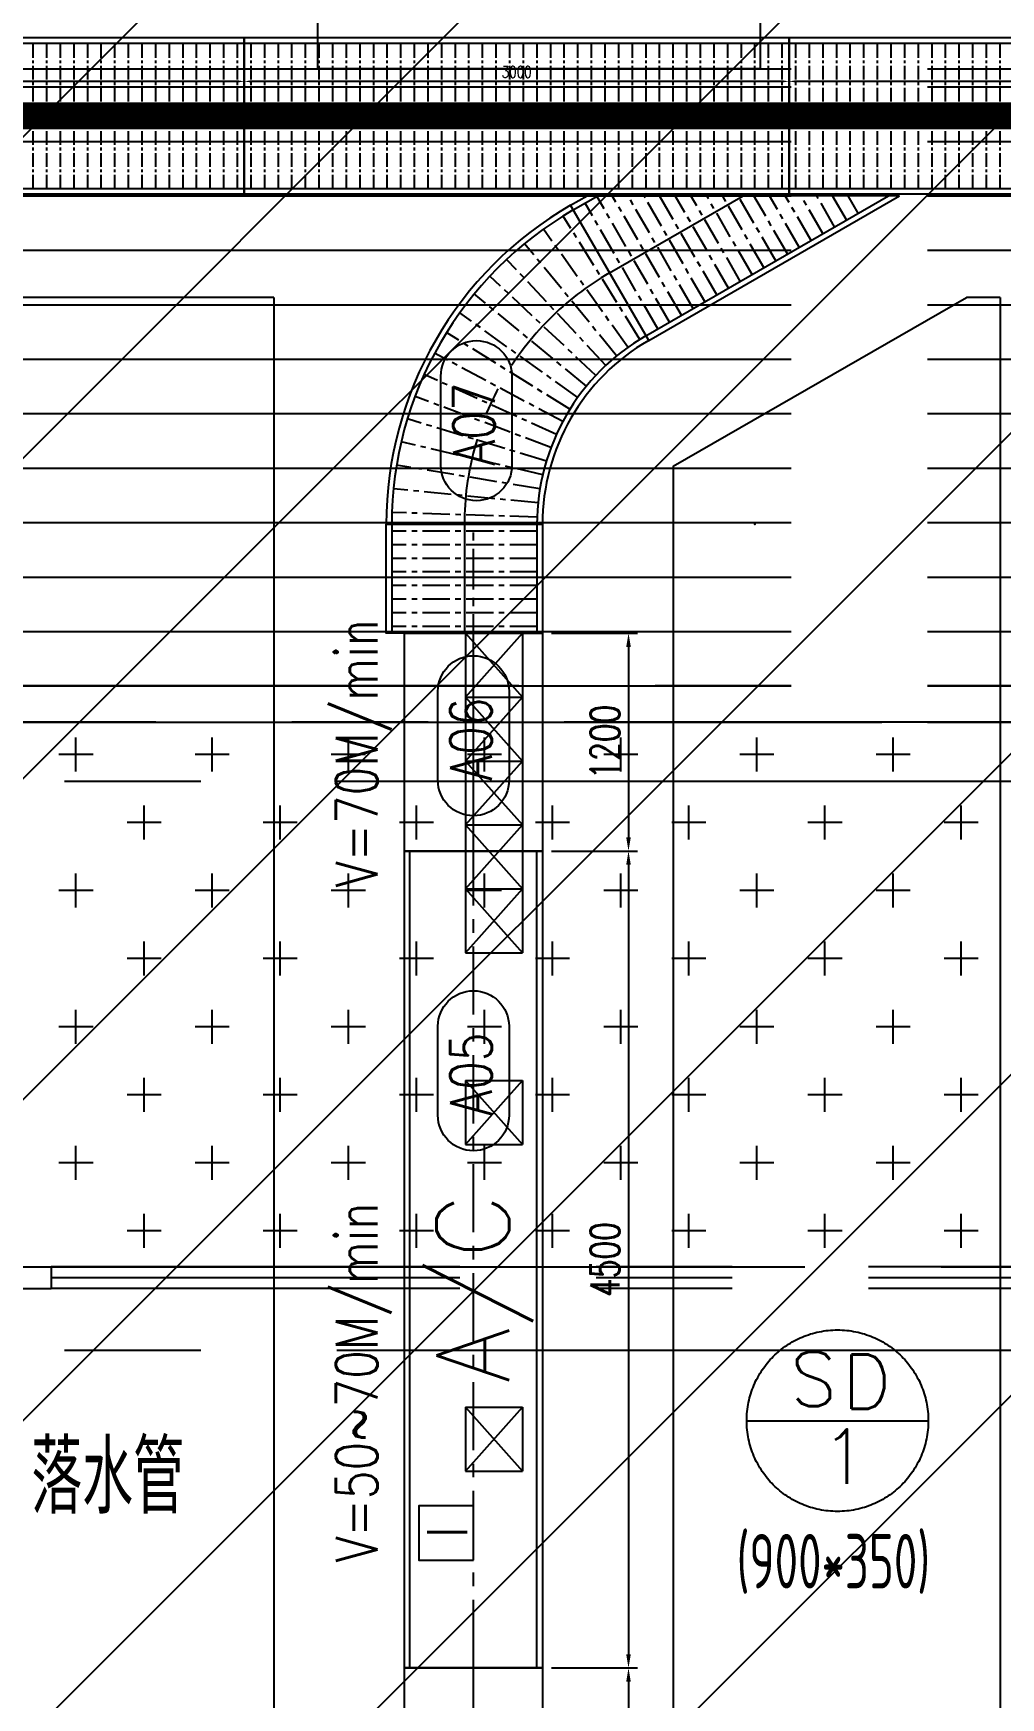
# Model space of a CAD drawing. Extents: x -40736 to 367926, y -65544 to 37405.
# Drawn here: x 343449 to 343982, y -51535 to -50618 of the extents above; entities that cross this region are included whole.
import ezdxf
from ezdxf.enums import TextEntityAlignment as Align

# ---------------------------------------------------------------- set-up
doc = ezdxf.new("R2010")
doc.units = 0
doc.header["$LTSCALE"] = 600
doc.header["$MEASUREMENT"] = 0
for name, pattern in [('CENTER', [2, 1.25, -0.25, 0.25, -0.25]), ('CENTER2', [1.125, 0.75, -0.125, 0.125, -0.125]), ('PHANTOM', [2.5, 1.25, -0.25, 0.25, -0.25, 0.25, -0.25])]:
    doc.linetypes.add(name, pattern=pattern)
doc.layers.get('0').update_dxf_attribs({"linetype": 'CONTINUOUS'})
doc.layers.get('DEFPOINTS').update_dxf_attribs({"linetype": 'CONTINUOUS'})
for name, color, linetype in [('0-1F_OHCV', 6, 'CONTINUOUS'), ('0-入荷', 11, 'CONTINUOUS'), ('0-架台', 232, 'CONTINUOUS'), ('0-機台細部', 7, 'CONTINUOUS'), ('0-機號', 4, 'CONTINUOUS'), ('0-滾筒細部', 3, 'CONTINUOUS'), ('0-記號', 3, 'CONTINUOUS'), ('底圖', 253, 'CONTINUOUS'), ('規劃圖', 253, 'CONTINUOUS')]:
    doc.layers.add(name, color=color, linetype=linetype)
doc.styles.add('AEH', font='SIMPLEX.SHX', dxfattribs={"bigfont": 'AE.SHX'})
doc.styles.add('CHINESET', font='ISOCP.SHX', dxfattribs={"width": 0.7, "bigfont": 'CHINESET.SHX'})
doc.styles.get("Standard").update_dxf_attribs({"font": 'txt.shx', "width": 0.75, "bigfont": 'chineset.shx'})
doc.dimstyles.get("Standard").update_dxf_attribs({"dimtxt": 0.18, "dimasz": 0.18, "dimexe": 0.18, "dimexo": 0.0625, "dimgap": 0.09, "dimtad": 0, "dimtih": 1, "dimtoh": 1, "dimdec": 4, "dimzin": 0, "dimdsep": 46, "dimtxsty": 'Standard', "dimcen": 0.09, "dimadec": 0, "dimazin": 0, "dimtfac": 1, "dimtdec": 4, "dimtofl": 0, "dimtmove": 0, "dimatfit": 3, "dimfxl": 0, "dimtolj": 1, "dimtzin": 0, "dimarcsym": 0})

# ---------------------------------------------------------------- blocks, each defined once
blk = doc.blocks.new('*D92')
at = {"layer": '0-滾筒細部', "color": 0, "lineweight": -2}
for p, q in [((0, 840), (0, 600)), ((3000, 840), (3000, 600)), ((2970, 620), (30, 620))]:
    blk.add_line(p, q, dxfattribs=at)
at = {"layer": '0-滾筒細部', "color": 0}
for points in [[(30, 625), (30, 615), (0, 620)], [(2970, 625), (2970, 615), (3000, 620)]]:
    blk.add_solid(points, dxfattribs=at)
at = {"layer": 'DEFPOINTS', "color": 0}
for p in [(0, 860), (3000, 860), (0, 620)]:
    blk.add_point(p, dxfattribs=at)
at = {"layer": '0-滾筒細部', "color": 0, "insert": (1500, 672), "char_height": 64, "attachment_point": 5}
blk.add_mtext('\\A1;3000', dxfattribs=at)
blk = doc.blocks.new('roller_FF_800')
at = {"color": 1, "linetype": 'CENTER', "ltscale": 0.1}
blk.add_line((0, -400), (0, 400), dxfattribs=at)
blk = doc.blocks.new('platform')
at = {"layer": '0-架台'}
for p, q in [((26900, -13094.1), (24715, -13094.1)), ((26900, -13094.1), (26900, -25594.1)), ((29100, -14024.1), (30715, -13094.1)), ((30900, -13094.1), (30715, -13094.1)), ((30900, -13094.1), (30900, -25594.1)), ((29100, -14024.1), (29100, -25594.1))]:
    blk.add_line(p, q, dxfattribs=at)
blk = doc.blocks.new('1F-2141')
at = {"color": 15, "linetype": 'PHANTOM'}
for p, q in [((15298.266919, 94824.964645), (15266.866919, 94824.964645)), ((15266.866919, 94824.964645), (15266.866919, 94789.764645)), ((15298.266919, 94824.964645), (15266.866919, 94789.764645)), ((15298.266919, 94789.764645), (15266.866919, 94824.964645)), ((15298.266919, 94824.964645), (15298.266919, 94789.764645)), ((15298.266919, 94789.764645), (15266.866919, 94789.764645))]:
    blk.add_line(p, q, dxfattribs=at)
blk = doc.blocks.new('1F-2142')
at = {"color": 15, "linetype": 'PHANTOM'}
for p, q in [((15298.266919, 94789.764645), (15266.866919, 94789.764645)), ((15266.866919, 94789.764645), (15266.866919, 94754.564645)), ((15298.266919, 94789.764645), (15266.866919, 94754.564645)), ((15298.266919, 94754.564645), (15266.866919, 94789.764645)), ((15298.266919, 94789.764645), (15298.266919, 94754.564645)), ((15298.266919, 94754.564645), (15266.866919, 94754.564645))]:
    blk.add_line(p, q, dxfattribs=at)
blk = doc.blocks.new('1F-2143')
at = {"color": 15, "linetype": 'PHANTOM'}
for p, q in [((15298.266919, 94754.564645), (15266.866919, 94754.564645)), ((15266.866919, 94754.564645), (15266.866919, 94719.364645)), ((15298.266919, 94754.564645), (15266.866919, 94719.364645)), ((15298.266919, 94719.364645), (15266.866919, 94754.564645)), ((15298.266919, 94754.564645), (15298.266919, 94719.364645)), ((15298.266919, 94719.364645), (15266.866919, 94719.364645))]:
    blk.add_line(p, q, dxfattribs=at)
blk = doc.blocks.new('1F-2144')
at = {"color": 15, "linetype": 'PHANTOM'}
for p, q in [((15298.266919, 94719.364645), (15266.866919, 94719.364645)), ((15266.866919, 94719.364645), (15266.866919, 94684.164645)), ((15298.266919, 94719.364645), (15266.866919, 94684.164645)), ((15298.266919, 94684.164645), (15266.866919, 94719.364645)), ((15298.266919, 94719.364645), (15298.266919, 94684.164645)), ((15298.266919, 94684.164645), (15266.866919, 94684.164645))]:
    blk.add_line(p, q, dxfattribs=at)
blk = doc.blocks.new('1F-2145')
at = {"color": 15, "linetype": 'PHANTOM'}
for p, q in [((15298.266919, 94684.164645), (15266.866919, 94684.164645)), ((15266.866919, 94684.164645), (15266.866919, 94648.964645)), ((15298.266919, 94684.164645), (15266.866919, 94648.964645)), ((15298.266919, 94648.964645), (15266.866919, 94684.164645)), ((15298.266919, 94684.164645), (15298.266919, 94648.964645)), ((15298.266919, 94648.964645), (15266.866919, 94648.964645))]:
    blk.add_line(p, q, dxfattribs=at)
blk = doc.blocks.new('1F-2146')
at = {"color": 15, "linetype": 'PHANTOM'}
for p, q in [((15298.266919, 94578.564645), (15266.866919, 94578.564645)), ((15266.866919, 94578.564645), (15266.866919, 94543.364645)), ((15298.266919, 94578.564645), (15266.866919, 94543.364645)), ((15298.266919, 94543.364645), (15266.866919, 94578.564645)), ((15298.266919, 94578.564645), (15298.266919, 94543.364645)), ((15298.266919, 94543.364645), (15266.866919, 94543.364645))]:
    blk.add_line(p, q, dxfattribs=at)
blk = doc.blocks.new('1F-2147')
at = {"color": 15, "linetype": 'PHANTOM'}
for p, q in [((15298.266919, 94398.564645), (15266.866919, 94398.564645)), ((15266.866919, 94398.564645), (15266.866919, 94363.364645)), ((15298.266919, 94398.564645), (15266.866919, 94363.364645)), ((15298.266919, 94363.364645), (15266.866919, 94398.564645)), ((15298.266919, 94398.564645), (15298.266919, 94363.364645)), ((15298.266919, 94363.364645), (15266.866919, 94363.364645))]:
    blk.add_line(p, q, dxfattribs=at)
blk = doc.blocks.new('Blet_CV_WWW')
blk.add_line((1200, 380), (1200, -380))
at = {"color": 1}
blk.add_line((0, 0), (1200, 0), dxfattribs=at)
blk.add_lwpolyline([(0, 380), (0, -380), (1200, -380), (1200, 380)], close=True)
blk = doc.blocks.new('A$C24A45E0A')
for p, q in [((1445, 1013.3), (1015, 1758)), ((860, 0), (0, 0))]:
    blk.add_line(p, q)
for radius in [2030, 2000, 1200, 1170]:
    blk.add_arc((2030, 0), radius, 120, 180)
at = {"color": 1, "linetype": 'CENTER'}
blk.add_arc((2030, 0), 1600, 120, 180, dxfattribs=at)
blk.add_point((2030, 0))
blk = doc.blocks.new('A$C074F71BD')
at = {"color": 1, "linetype": 'CENTER'}
blk.add_line((2729, 2850), (913.1, 2850), dxfattribs=at)
for p, q in [((1015, 2358), (1105.7, 2410.4)), ((1030, 2332.1), (1165.7, 2410.4)), ((2825.7, 2410.4), (1105.7, 2410.4)), ((1430, 1639.2), (2765.7, 2410.4)), ((1445, 1613.2), (2825.7, 2410.4)), ((30, 600), (30, 0)), ((830, 600), (830, 0))]:
    blk.add_line(p, q)
at = {"color": 1}
for p, q in [((1230, 1985.6), (1965.7, 2410.4)), ((430, 600), (430, 0))]:
    blk.add_line(p, q, dxfattribs=at)
blk.add_lwpolyline([(0, 600), (860, 600), (860, 0), (0, 0)], close=True)
at = {"layer": '0-滾筒細部', "color": 1, "linetype": 'CENTER', "ltscale": 0.2}
for p, q in [((1559.9, 1714.2), (1159.9, 2407.1)), ((1624.9, 1751.7), (1244.6, 2410.4)), ((1689.8, 1789.2), (1331.2, 2410.4)), ((1754.8, 1826.7), (1417.8, 2410.4)), ((1819.7, 1864.2), (1504.4, 2410.4)), ((1884.7, 1901.7), (1591, 2410.4)), ((1949.6, 1939.2), (1677.6, 2410.4)), ((2014.6, 1976.7), (1764.2, 2410.4)), ((2079.5, 2014.2), (1850.8, 2410.4)), ((2144.5, 2051.7), (1937.4, 2410.4)), ((2209.4, 2089.2), (2024, 2410.4)), ((2274.4, 2126.7), (2110.6, 2410.4)), ((2339.3, 2164.2), (2197.2, 2410.4)), ((2404.3, 2201.7), (2283.8, 2410.4)), ((2469.2, 2239.2), (2370.4, 2410.4)), ((2534.2, 2276.7), (2457, 2410.4)), ((2599.1, 2314.2), (2543.6, 2410.4)), ((1396.3, 1619), (973.9, 2298.4)), ((1495, 1676.7), (1095, 2369.6)), ((1331, 1575.4), (865, 2225.7)), ((1268.7, 1527.6), (761.2, 2146)), ((1209.7, 1475.8), (662.8, 2059.7)), ((1154.2, 1420.3), (570.3, 1967.2)), ((1102.4, 1361.3), (484, 1868.8)), ((1054.6, 1299), (404.3, 1765)), ((1011, 1233.7), (331.6, 1656.1)), ((971.7, 1165.7), (266.2, 1542.8)), ((937, 1095.2), (208.3, 1425.4)), ((906.9, 1022.7), (158.2, 1304.5)), ((881.7, 948.3), (116.1, 1180.6)), ((861.3, 872.5), (82.2, 1054.2)), ((846, 795.5), (56.7, 925.8)), ((835.8, 717.6), (39.6, 796)), ((830.6, 639.3), (31.1, 665.4)), ((830.6, 639.3), (31.1, 665.4)), ((830, 562.5), (30, 562.5)), ((830, 487.5), (30, 487.5)), ((830, 412.5), (30, 412.5)), ((830, 337.5), (30, 337.5)), ((830, 262.5), (30, 262.5)), ((830, 187.5), (30, 187.5)), ((830, 112.5), (30, 112.5)), ((830, 37.5), (30, 37.5))]:
    blk.add_line(p, q, dxfattribs=at)
blk.add_blockref('A$C24A45E0A', (0, 600))
blk = doc.blocks.new('*D369')
at = {"color": 0, "lineweight": -2}
for p, q in [((30395, 1915.7), (30395, 1441.7)), ((31595, 1915.7), (31595, 1441.7)), ((31520, 1491.7), (30470, 1491.7))]:
    blk.add_line(p, q, dxfattribs=at)
at = {"color": 0}
for points in [[(30470, 1504.2), (30470, 1479.2), (30395, 1491.7)], [(31520, 1504.2), (31520, 1479.2), (31595, 1491.7)]]:
    blk.add_solid(points, dxfattribs=at)
at = {"layer": 'DEFPOINTS', "color": 0}
for p in [(30395, 1965.7), (31595, 1965.7), (30395, 1491.7)]:
    blk.add_point(p, dxfattribs=at)
at = {"color": 0, "insert": (30995, 1621.7), "char_height": 160, "attachment_point": 5}
blk.add_mtext('\\A1;1200', dxfattribs=at)
blk = doc.blocks.new('*D370')
at = {"color": 0, "lineweight": -2}
for p, q in [((25895, 1915.7), (25895, 1441.7)), ((30395, 1915.7), (30395, 1441.7)), ((30320, 1491.7), (25970, 1491.7))]:
    blk.add_line(p, q, dxfattribs=at)
at = {"color": 0}
for points in [[(25970, 1504.2), (25970, 1479.2), (25895, 1491.7)], [(30320, 1504.2), (30320, 1479.2), (30395, 1491.7)]]:
    blk.add_solid(points, dxfattribs=at)
at = {"layer": 'DEFPOINTS', "color": 0}
for p in [(25895, 1965.7), (30395, 1965.7), (25895, 1491.7)]:
    blk.add_point(p, dxfattribs=at)
at = {"color": 0, "insert": (28145, 1621.7), "char_height": 160, "attachment_point": 5}
blk.add_mtext('\\A1;4500', dxfattribs=at)
blk = doc.blocks.new('*D371')
at = {"color": 0, "lineweight": -2}
for p, q in [((25895, 1915.7), (25895, 1441.7)), ((22070, 1805.7), (22070, 1441.7)), ((25820, 1491.7), (22145, 1491.7))]:
    blk.add_line(p, q, dxfattribs=at)
at = {"color": 0}
for points in [[(22145, 1504.2), (22145, 1479.2), (22070, 1491.7)], [(25820, 1504.2), (25820, 1479.2), (25895, 1491.7)]]:
    blk.add_solid(points, dxfattribs=at)
at = {"layer": 'DEFPOINTS', "color": 0}
for p in [(25895, 1965.7), (22070, 1855.7), (22070, 1491.7)]:
    blk.add_point(p, dxfattribs=at)
at = {"color": 0, "insert": (23982.5, 1621.7), "char_height": 160, "attachment_point": 5}
blk.add_mtext('\\A1;3825', dxfattribs=at)
blk = doc.blocks.new('1F-2149')
at = {"color": 15, "linetype": 'PHANTOM'}
for p, q in [((15298.266919, 94038.564645), (15266.866919, 94038.564645)), ((15266.866919, 94038.564645), (15266.866919, 94003.364645)), ((15298.266919, 94038.564645), (15266.866919, 94003.364645)), ((15298.266919, 94003.364645), (15266.866919, 94038.564645)), ((15298.266919, 94038.564645), (15298.266919, 94003.364645)), ((15298.266919, 94003.364645), (15266.866919, 94003.364645))]:
    blk.add_line(p, q, dxfattribs=at)
blk = doc.blocks.new('CC_001')
at = {"color": 15}
for p, q in [((687.5, -275), (762.5, 275)), ((837.5, -275), (912.5, 275)), ((987.5, -275), (1062.5, 275)), ((1137.5, -275), (1212.5, 275)), ((1287.5, -275), (1362.5, 275))]:
    blk.add_line(p, q, dxfattribs=at)
at = {"color": 1, "linetype": 'CENTER', "ltscale": 0.5}
blk.add_line((500, 0), (4325, 0), dxfattribs=at)
blk.add_lwpolyline([(500, 380), (4325, 380), (4325, -380), (500, -380)], close=True)
at = {"color": 0, "linetype": 'ByBlock', "extrusion": (0, 0, -1), "xscale": 10, "yscale": 10, "zscale": -10, "rotation": 90}
blk.add_blockref('1F-2149', (938552.5, -152938.7), dxfattribs=at)
blk = doc.blocks.new('A$C46C37F3C')
blk.add_lwpolyline([(0, 0), (300, 0), (300, 300), (0, 300)], close=True)
blk.add_text('I', height=220).set_placement((117.9, 34.7))
blk = doc.blocks.new('A$C3BB94408')
for p, q in [((0.00007, 830.00009), (3000.00007, 830.00009)), ((0.00007, 30.00009), (3000.00007, 30.00009))]:
    blk.add_line(p, q)
at = {"color": 1, "linetype": 'CENTER'}
blk.add_line((0.00007, 430.00009), (3000.00007, 430.00009), dxfattribs=at)
blk.add_lwpolyline([(0.00007, 0.00009), (3000.00007, 0.00009), (3000.00007, 860.00009), (0.00007, 860.00009)], close=True)
at = {"layer": '0-滾筒細部'}
for p in [(37.50007, 430.00009), (112.50007, 430.00009), (187.50007, 430.00009), (262.50007, 430.00009), (337.50007, 430.00009), (412.50007, 430.00009), (487.50007, 430.00009), (562.50007, 430.00009), (637.50007, 430.00009), (712.50007, 430.00009), (787.50007, 430.00009), (862.50007, 430.00009), (937.50007, 430.00009), (1012.50007, 430.00009), (1087.50007, 430.00009), (1162.50007, 430.00009), (1237.50007, 430.00009), (1312.50007, 430.00009), (1387.50007, 430.00009), (1462.50007, 430.00009), (1537.50007, 430.00009), (1612.50007, 430.00009), (1687.50007, 430.00009), (1762.50007, 430.00009), (1837.50007, 430.00009), (1912.50007, 430.00009), (1987.50007, 430.00009), (2062.50007, 430.00009), (2137.50007, 430.00009), (2212.50007, 430.00009), (2287.50007, 430.00009), (2362.50007, 430.00009), (2437.50007, 430.00009), (2512.50007, 430.00009), (2587.50007, 430.00009), (2662.50007, 430.00009), (2737.50007, 430.00009), (2812.50007, 430.00009), (2887.50007, 430.00009), (2962.50007, 430.00009)]:
    blk.add_blockref('roller_FF_800', p, dxfattribs=at)
dim = blk.add_linear_dim(base=(0.00007, 620.00009), p1=(3000.00007, 860.00009), p2=(0.00007, 860.00009), dimstyle='Standard', override={"dimscale": 20}, dxfattribs=at)
dim.commit()
dim.dimension.update_dxf_attribs({"geometry": '*D92', "text_midpoint": (1500.00007, 672.00009)})
blk = doc.blocks.new('A$C77002C3D')
at = {"layer": '0-1F_OHCV'}
blk.add_line((28643.86639, 49033.91636), (28643.86633, 10333.91631), dxfattribs=at)
at = {"layer": '0-1F_OHCV', "const_width": 150}
blk.add_lwpolyline([(28643.86639, 49033.91636), (28643.86633, 10933.91631)], dxfattribs=at)
at = {"layer": '0-1F_OHCV'}
blk.add_lwpolyline([(28213.86633, 10933.91631), (29073.86633, 10933.91631), (29073.86639, 49033.91636), (28213.86639, 49033.91636)], close=True, dxfattribs=at)
at = {"layer": '0-機台細部', "rotation": 270}
for p in [(28213.86643, 28033.91637), (28213.86643, 25033.91632), (28213.86643, 22033.91632)]:
    blk.add_blockref('A$C3BB94408', p, dxfattribs=at)
blk = doc.blocks.new('A$C14F25BC3')
at = {"layer": '0-入荷', "color": 11}
for p, q in [((25894.99935, 2695.68866), (30394.99935, 2695.68866)), ((25894.99935, 1995.68866), (30394.99935, 1995.68866))]:
    blk.add_line(p, q, dxfattribs=at)
at = {"layer": '0-入荷', "color": 11, "linetype": 'CENTER', "ltscale": 0.5}
for p, q in [((22069.99935, 2345.68866), (25894.99935, 2345.68866)), ((25894.99935, 2345.68866), (30394.99935, 2345.68866))]:
    blk.add_line(p, q, dxfattribs=at)
at = {"layer": '0-入荷', "color": 11, "linetype": 'CENTER', "ltscale": 0.3}
blk.add_line((30394.99935, 2345.68866), (32194.99935, 2345.68866), dxfattribs=at)
at = {"layer": '0-入荷', "color": 11}
for points in [[(32194.99935, 1965.68866), (31594.99935, 1965.68866), (31594.99935, 2825.68866), (32194.99935, 2825.68866)], [(22069.99935, 2725.68866), (25894.99935, 2725.68866), (25894.99935, 1965.68866), (22069.99935, 1965.68866)], [(25894.99935, 2725.68866), (30394.99935, 2725.68866), (30394.99935, 1965.68866), (25894.99935, 1965.68866)], [(30394.99935, 2725.68866), (31594.99935, 2725.68866), (31594.99935, 1965.68866), (30394.99935, 1965.68866)]]:
    blk.add_lwpolyline(points, close=True, dxfattribs=at)
at = {"layer": '0-機號', "color": 7}
blk.add_lwpolyline([(29429.67817, 2149.83576), (28939.78489, 2149.83576, -1), (28939.78489, 2541.54156), (29429.67817, 2541.54156, -1)], format="xyb", close=True, dxfattribs=at)
at = {"layer": '0-機號'}
for points in [[(31275.10061, 2149.83576), (30785.20733, 2149.83576, -1), (30785.20733, 2541.54156), (31275.10061, 2541.54156, -1)], [(33010.98982, 2133.41927), (32521.09654, 2133.41927, -1), (32521.09654, 2525.12507), (33010.98982, 2525.12507, -1)]]:
    blk.add_lwpolyline(points, format="xyb", close=True, dxfattribs=at)
at = {"color": 0, "linetype": 'ByBlock', "extrusion": (0, 0, -1), "xscale": 10, "yscale": 10, "zscale": -10, "rotation": 90}
for name in ['1F-2147', '1F-2146', '1F-2145', '1F-2144', '1F-2143', '1F-2142', '1F-2141']:
    blk.add_blockref(name, (916654.6471, -150592.98051), dxfattribs=at)
at = {"layer": '0-機台細部', "rotation": 270}
blk.add_blockref('A$C074F71BD', (31594.9997, 2825.68849), dxfattribs=at)
at = {"layer": '0-機台細部'}
blk.add_blockref('CC_001', (21569.99935, 2345.68866), dxfattribs=at)
at = {"layer": '0-機台細部', "extrusion": (0, 0, -1), "zscale": -1, "rotation": 180}
blk.add_blockref('Blet_CV_WWW', (-30394.99935, 2345.68866), dxfattribs=at)
at = {"layer": '0-記號', "extrusion": (0, 0, -1), "xscale": -1, "zscale": -1}
blk.add_blockref('A$C46C37F3C', (-26487.97494, 2345.68866), dxfattribs=at)
at = {"text_generation_flag": 6}
blk.add_text('A/C', height=400, rotation=180, dxfattribs=at).set_placement((27462.32455, 2149.50226))
at = {"layer": '0-機號', "text_generation_flag": 6, "width": 0.8}
for s, p in [('V=50~70M/min', (27468.18333, 2972.18789)), ('V=70M/min', (30934.70177, 2972.18789)), ('A06', (31011.56753, 2359.38626)), ('A07', (32747.45674, 2342.96977))]:
    blk.add_text(s, height=230.4, rotation=180, dxfattribs=at).set_placement(p, align=Align.MIDDLE)
at = {"layer": '0-機號', "color": 7, "text_generation_flag": 6, "width": 0.8}
blk.add_text('A05', height=230.4, rotation=180, dxfattribs=at).set_placement((29166.14509, 2359.38626), align=Align.MIDDLE)
for base, p1, p2, override, picture, middle in [((22069.99935, 1491.74816), (25894.99935, 1965.68866), (22069.99935, 1855.68866), {"dimscale": 50, "dimtmove": 1}, '*D371', (23982.49935, 1621.74816)), ((25894.99935, 1491.74816), (30394.99935, 1965.68866), (25894.99935, 1965.68866), {"dimscale": 50, "dimtmove": 1}, '*D370', (28144.99935, 1621.74816)), ((30394.99935, 1491.74816), (31594.99935, 1965.68866), (30394.99935, 1965.68866), {"dimscale": 50}, '*D369', (30994.99935, 1621.74816))]:
    dim = blk.add_linear_dim(base=base, p1=p1, p2=p2, dimstyle='Standard', override=override)
    dim.commit()
    dim.dimension.update_dxf_attribs({"geometry": picture, "text_midpoint": middle})
blk = doc.blocks.new('A$C1C6605B1')
at = {"layer": '規劃圖', "xscale": 0.09999999997671694, "yscale": 0.09999999997671694, "zscale": 0.09999999997671694}
blk.add_blockref('platform', (-3277.72048, 4973.90789), dxfattribs=at)
at = {"layer": '規劃圖', "xscale": 0.09999999997671694, "yscale": 0.09999999997671694, "zscale": 0.09999999997671694, "rotation": 90}
for name, p in [('A$C77002C3D', (1899.47115, 900.11336)), ('A$C14F25BC3', (-243.15161, 320.00007))]:
    blk.add_blockref(name, p, dxfattribs=at)

msp = doc.modelspace()

# ---------------------------------------------------------------- hatches: boundary and pattern name
at = {"layer": '底圖'}
h = msp.add_hatch(dxfattribs=at)
h.set_pattern_fill('ANSI31', color=253, scale=1000, style=0)
h.set_pattern_definition([(45, (309308.72, -68899.45), (-88.38835, 88.38835), [])])
h.paths.add_polyline_path([(337466.29017, -53718.31705), (346391.28917, -53718.31705), (346391.28917, -49643.31765), (337466.29017, -49643.31765)])

# ---------------------------------------------------------------- linework, layer by layer
at = {"layer": '底圖', "linetype": 'CENTER2'}
for p, q in [((343605.24918, -49387.66341), (343605.36957, -50637.34341)), ((343849.08918, -49387.63993), (343849.20957, -50637.31992)), ((341391.28957, -50637.33166), (344391.28957, -50637.33166)), ((341391.28957, -50637.33166), (344391.28957, -50637.33166)), ((343849.20957, -50637.31992), (343605.36957, -50637.34341)), ((341391.28957, -50647.33166), (344391.28957, -50647.33166)), ((341391.28957, -50677.33166), (344391.28957, -50677.33166)), ((341391.28957, -50707.33166), (344391.28957, -50707.33166)), ((341391.28957, -50737.33166), (344391.28957, -50737.33166)), ((341391.28957, -50767.33166), (344391.28957, -50767.33166)), ((341391.28957, -50797.33166), (344391.28957, -50797.33166)), ((341391.28957, -50827.33166), (344391.28957, -50827.33166)), ((341391.28957, -50857.33166), (344391.28957, -50857.33166)), ((341391.28957, -50887.33166), (344391.28957, -50887.33166)), ((341391.28957, -50917.33166), (344391.28957, -50917.33166)), ((341391.28957, -50947.33166), (344391.28957, -50947.33166)), ((341391.28957, -50977.33166), (344391.28957, -50977.33166)), ((344391.28589, -50977.33166), (341391.28957, -50977.33166)), ((360391.28956, -50997.33166), (332391.28957, -50997.33166)), ((337391.28957, -50997.33166), (345358.78957, -50997.33166)), ((341391.28957, -50997.33166), (344391.28957, -50997.33166)), ((343472.39503, -51024.419), (343472.39503, -51005.669)), ((343547.39503, -51024.419), (343547.39503, -51005.669)), ((343622.39503, -51024.419), (343622.39503, -51005.669)), ((343697.39503, -51024.419), (343697.39503, -51005.669)), ((343772.39503, -51024.419), (343772.39503, -51005.669)), ((343847.39503, -51024.419), (343847.39503, -51005.669)), ((343922.39503, -51024.419), (343922.39503, -51005.669)), ((343481.77003, -51015.044), (343463.02003, -51015.044)), ((343556.77003, -51015.044), (343538.02003, -51015.044)), ((343631.77003, -51015.044), (343613.02003, -51015.044)), ((343706.77003, -51015.044), (343688.02003, -51015.044)), ((343781.77003, -51015.044), (343763.02003, -51015.044)), ((343856.77003, -51015.044), (343838.02003, -51015.044)), ((343931.77003, -51015.044), (343913.02003, -51015.044)), ((333491.07, -51029.83166), (361191.28956, -51029.83166)), ((343509.89503, -51061.919), (343509.89503, -51043.169)), ((343584.89503, -51061.919), (343584.89503, -51043.169)), ((343659.89503, -51061.919), (343659.89503, -51043.169)), ((343734.89503, -51061.919), (343734.89503, -51043.169)), ((343809.89503, -51061.919), (343809.89503, -51043.169)), ((343884.89503, -51061.919), (343884.89503, -51043.169)), ((343959.89503, -51061.919), (343959.89503, -51043.169)), ((343519.27003, -51052.544), (343500.52003, -51052.544)), ((343594.27003, -51052.544), (343575.52003, -51052.544)), ((343669.27003, -51052.544), (343650.52003, -51052.544)), ((343744.27003, -51052.544), (343725.52003, -51052.544)), ((343819.27003, -51052.544), (343800.52003, -51052.544)), ((343894.27003, -51052.544), (343875.52003, -51052.544)), ((343969.27003, -51052.544), (343950.52003, -51052.544)), ((343472.39503, -51099.419), (343472.39503, -51080.669)), ((343547.39503, -51099.419), (343547.39503, -51080.669)), ((343622.39503, -51099.419), (343622.39503, -51080.669)), ((343697.39503, -51099.419), (343697.39503, -51080.669)), ((343772.39503, -51099.419), (343772.39503, -51080.669)), ((343847.39503, -51099.419), (343847.39503, -51080.669)), ((343922.39503, -51099.419), (343922.39503, -51080.669)), ((343481.77003, -51090.044), (343463.02003, -51090.044)), ((343556.77003, -51090.044), (343538.02003, -51090.044)), ((343631.77003, -51090.044), (343613.02003, -51090.044)), ((343706.77003, -51090.044), (343688.02003, -51090.044)), ((343781.77003, -51090.044), (343763.02003, -51090.044)), ((343856.77003, -51090.044), (343838.02003, -51090.044)), ((343931.77003, -51090.044), (343913.02003, -51090.044)), ((343509.89503, -51136.919), (343509.89503, -51118.169)), ((343584.89503, -51136.919), (343584.89503, -51118.169)), ((343659.89503, -51136.919), (343659.89503, -51118.169)), ((343734.89503, -51136.919), (343734.89503, -51118.169)), ((343809.89503, -51136.919), (343809.89503, -51118.169)), ((343884.89503, -51136.919), (343884.89503, -51118.169)), ((343959.89503, -51136.919), (343959.89503, -51118.169)), ((343519.27003, -51127.544), (343500.52003, -51127.544)), ((343594.27003, -51127.544), (343575.52003, -51127.544)), ((343669.27003, -51127.544), (343650.52003, -51127.544)), ((343744.27003, -51127.544), (343725.52003, -51127.544)), ((343819.27003, -51127.544), (343800.52003, -51127.544)), ((343894.27003, -51127.544), (343875.52003, -51127.544)), ((343969.27003, -51127.544), (343950.52003, -51127.544)), ((343472.39503, -51174.419), (343472.39503, -51155.669)), ((343547.39503, -51174.419), (343547.39503, -51155.669)), ((343622.39503, -51174.419), (343622.39503, -51155.669)), ((343697.39503, -51174.419), (343697.39503, -51155.669)), ((343772.39503, -51174.419), (343772.39503, -51155.669)), ((343847.39503, -51174.419), (343847.39503, -51155.669)), ((343922.39503, -51174.419), (343922.39503, -51155.669)), ((343481.77003, -51165.044), (343463.02003, -51165.044)), ((343556.77003, -51165.044), (343538.02003, -51165.044)), ((343631.77003, -51165.044), (343613.02003, -51165.044)), ((343706.77003, -51165.044), (343688.02003, -51165.044)), ((343781.77003, -51165.044), (343763.02003, -51165.044)), ((343856.77003, -51165.044), (343838.02003, -51165.044)), ((343931.77003, -51165.044), (343913.02003, -51165.044)), ((343509.89503, -51211.919), (343509.89503, -51193.169)), ((343584.89503, -51211.919), (343584.89503, -51193.169)), ((343659.89503, -51211.919), (343659.89503, -51193.169)), ((343734.89503, -51211.919), (343734.89503, -51193.169)), ((343809.89503, -51211.919), (343809.89503, -51193.169)), ((343884.89503, -51211.919), (343884.89503, -51193.169)), ((343959.89503, -51211.919), (343959.89503, -51193.169)), ((343519.27003, -51202.544), (343500.52003, -51202.544)), ((343594.27003, -51202.544), (343575.52003, -51202.544)), ((343669.27003, -51202.544), (343650.52003, -51202.544)), ((343744.27003, -51202.544), (343725.52003, -51202.544)), ((343819.27003, -51202.544), (343800.52003, -51202.544)), ((343894.27003, -51202.544), (343875.52003, -51202.544)), ((343969.27003, -51202.544), (343950.52003, -51202.544)), ((343472.39503, -51249.419), (343472.39503, -51230.669)), ((343547.39503, -51249.419), (343547.39503, -51230.669)), ((343622.39503, -51249.419), (343622.39503, -51230.669)), ((343697.39503, -51249.419), (343697.39503, -51230.669)), ((343772.39503, -51249.419), (343772.39503, -51230.669)), ((343847.39503, -51249.419), (343847.39503, -51230.669)), ((343922.39503, -51249.419), (343922.39503, -51230.669)), ((343481.77003, -51240.044), (343463.02003, -51240.044)), ((343556.77003, -51240.044), (343538.02003, -51240.044)), ((343631.77003, -51240.044), (343613.02003, -51240.044)), ((343706.77003, -51240.044), (343688.02003, -51240.044)), ((343781.77003, -51240.044), (343763.02003, -51240.044)), ((343856.77003, -51240.044), (343838.02003, -51240.044)), ((343931.77003, -51240.044), (343913.02003, -51240.044)), ((343509.89503, -51286.919), (343509.89503, -51268.169)), ((343584.89503, -51286.919), (343584.89503, -51268.169)), ((343659.89503, -51286.919), (343659.89503, -51268.169)), ((343734.89503, -51286.919), (343734.89503, -51268.169)), ((343809.89503, -51286.919), (343809.89503, -51268.169)), ((343884.89503, -51286.919), (343884.89503, -51268.169)), ((343959.89503, -51286.919), (343959.89503, -51268.169)), ((343519.27003, -51277.544), (343500.52003, -51277.544)), ((343594.27003, -51277.544), (343575.52003, -51277.544)), ((343669.27003, -51277.544), (343650.52003, -51277.544)), ((343744.27003, -51277.544), (343725.52003, -51277.544)), ((343819.27003, -51277.544), (343800.52003, -51277.544)), ((343894.27003, -51277.544), (343875.52003, -51277.544)), ((343969.27003, -51277.544), (343950.52003, -51277.544)), ((343358.78957, -51297.33166), (343458.78957, -51297.33166)), ((343423.78957, -51297.33166), (344423.78957, -51297.33166)), ((343458.78957, -51297.33166), (343458.78957, -51309.33166)), ((344358.78957, -51297.33166), (343458.78957, -51297.33166)), ((343423.78957, -51309.33166), (343458.78957, -51309.33166)), ((344358.78957, -51303.33166), (343458.78957, -51303.33166)), ((344358.78957, -51309.33166), (343458.78957, -51309.33166)), ((333491.07, -51343.33166), (361991.28956, -51343.33166)), ((343841.78311, -51382.08941), (343941.78311, -51382.08941))]:
    msp.add_line(p, q, dxfattribs=at)
msp.add_ellipse((343891.78311, -51382.08941), major_axis=(-35.35534, 35.35534), ratio=1, start_param=-0.785398163, end_param=5.497787144, dxfattribs=at)

# ---------------------------------------------------------------- block references
at = {"layer": '底圖', "color": 253}
msp.add_blockref('A$C1C6605B1', (344169.01004, -54427.7968), dxfattribs=at)

# ---------------------------------------------------------------- texts
at = {"linetype": 'Continuous', "style": 'AEH'}
for s, p in [('S', (343865.70467, -51374.07267)), ('D', (343894.4278, -51375.6034)), ('1', (343882.86693, -51416.93269))]:
    msp.add_text(s, height=30, dxfattribs=at).set_placement(p)
at = {"layer": '底圖', "linetype": 'CENTER2', "style": 'CHINESET', "width": 0.7}
for s, height, p in [('落水管', 40, (343447.80626, -51433.25566)), ('(900*350)', 30, (343836.22288, -51474.48971))]:
    msp.add_text(s, height=height, dxfattribs=at).set_placement(p)

doc.saveas('drawing.dxf')
